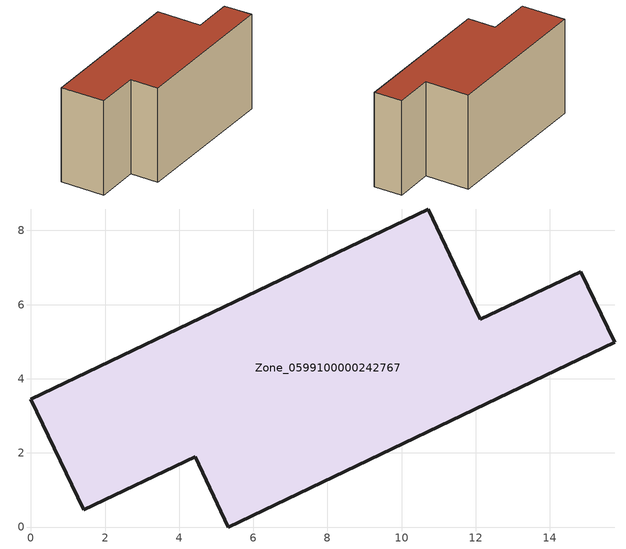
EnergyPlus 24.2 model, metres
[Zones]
Zone_0599100000242767
 floor ground (C_G): 12.13,5.6 14.84,6.89 15.75,4.99 5.33,0 4.43,1.9 1.42,0.47 0,3.45 10.72,8.58 z0
 wall outside (C_F): 10.72,8.58 0,3.45 1.42,0.47 4.43,1.9 5.33,0 15.75,4.99 14.84,6.89 12.13,5.6 10.72,8.58 z0:7.13
 roof outside (C_R): 12.13,5.6 10.72,8.58 0,3.45 1.42,0.47 4.43,1.9 5.33,0 15.75,4.99 14.84,6.89 z7.13
[BUILDING]
Pand.0599100000242767: North Axis=0; Terrain=City; Loads Convergence Tolerance Value=0.04; Temperature Convergence Tolerance Value=0.4; Solar Distribution=FullExterior; Maximum Number of Warmup Days=25; Minimum Number of Warmup Days=1
[Site:Location]
Rotterdam.The.Hague.AP_ZH_NLD Design_Conditions: Latitude=51.96; Longitude=4.45; Time Zone=1; Elevation=-4.5
[SITE:GROUNDTEMPERATURE:BUILDINGSURFACE]
18, 18, 18, 18, 18, 18, 18, 18, 18, 18, 18, 18
[MATERIAL] Thermal Absorptance=0.9; Solar Absorptance=0.7; Visible Absorptance=0.7
Name | Roughness | Thickness | Conductivity | Density | Specific Heat
G.TI.1975-1991 | MediumSmooth | 0.15 | 0.288461 | 540 | 1210
F.TI.1975-1991 | Rough | 0.3 | 0.230769 | 1920 | 840
R.TI.1975-1991 | MediumRough | 0.2 | 0.153846 | 1500 | 1000
[CONSTRUCTION]
C_G: G.TI.1975-1991
C_F: F.TI.1975-1991
C_R: R.TI.1975-1991
[ZONE]
Zone_0599100000242767: Type=1; Multiplier=1; Ceiling Height=Autocalculate; Volume=Autocalculate; Floor Area=autocalculate; Part of Total Floor Area=Yes
[ZONEINFILTRATION:DESIGNFLOWRATE]
Infil_Zone_0599100000242767: Zone or ZoneList or Space or SpaceList=Zone_0599100000242767; Schedule=AlwaysOn; Design Flow Rate Calculation Method=Flow/Area; Flow Rate per Floor Area=0.003; Constant Term Coefficient=1; Temperature Term Coefficient=0; Velocity Term Coefficient=0; Velocity Squared Term Coefficient=0
[HVACTEMPLATE:ZONE:IDEALLOADSAIRSYSTEM]
Zone_0599100000242767: Maximum Heating Supply Air Temperature=50; Minimum Cooling Supply Air Temperature=13; Maximum Heating Supply Air Humidity Ratio=0.0156; Minimum Cooling Supply Air Humidity Ratio=0.0077; Heating Limit=NoLimit; Cooling Limit=NoLimit; Dehumidification Control Type=ConstantSensibleHeatRatio; Cooling Sensible Heat Ratio=0.7; Dehumidification Setpoint=60; Humidification Control Type=None; Humidification Setpoint=30; Outdoor Air Method=None; Outdoor Air Flow Rate per Person=0.00944; Outdoor Air Flow Rate per Zone Floor Area=0; Outdoor Air Flow Rate per Zone=0; Demand Controlled Ventilation Type=None; Outdoor Air Economizer Type=NoEconomizer; Heat Recovery Type=None; Sensible Heat Recovery Effectiveness=0.7; Latent Heat Recovery Effectiveness=0.65
[ZONECONTROL:THERMOSTAT]
ThermostatControl_Zone_0599100000242767: Zone or ZoneList=Zone_0599100000242767; Control Type Schedule=DualSetpointControlType; Control 1=Thermostat_Zone_0599100000242767; Temperature Difference Between Cutout And Setpoint=0
[THERMOSTATSETPOINT:DUALSETPOINT]
Thermostat_Zone_0599100000242767: Heating Setpoint Temperature Schedule=HeatingSetpoint_Zone_0599100000242767; Cooling Setpoint Temperature Schedule=CoolingSetpoint_Zone_0599100000242767
[SCHEDULE:COMPACT]
HeatingSetpoint_Zone_0599100000242767: Through: 12/31, For: AllDays, Until: 24:00, 21
CoolingSetpoint_Zone_0599100000242767: Through: 12/31, For: AllDays, Until: 24:00, 24
DualSetpointControlType: Through: 12/31, For: AllDays, Until: 24:00, 4
AlwaysOn: Through: 12/31, For: AllDays, Until: 24:00, 1
